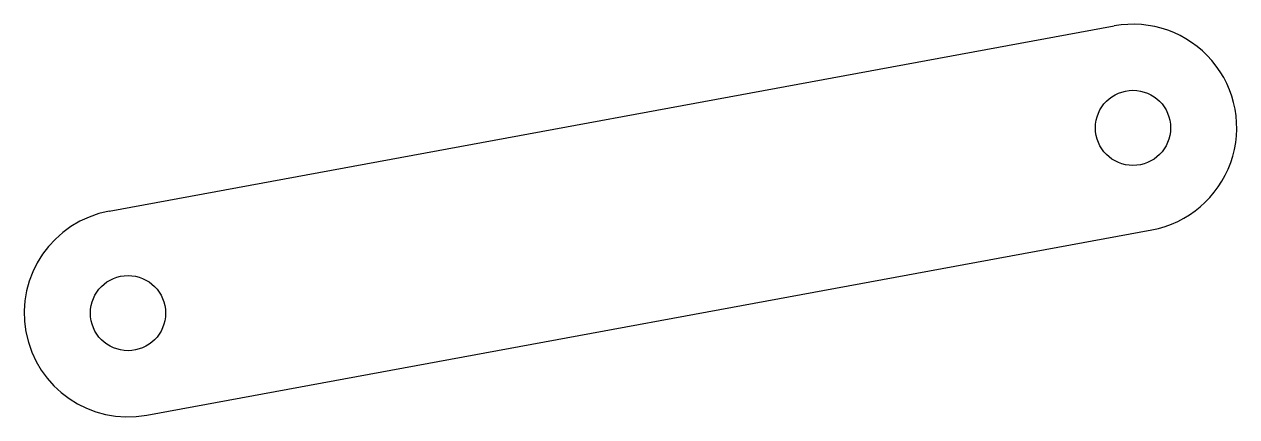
# Model space of a CAD drawing. Extents: x -10.9 to 35.9, y -80 to -64.9.
import ezdxf

# ---------------------------------------------------------------- set-up
doc = ezdxf.new("R2010")
doc.units = 0
doc.layers.add('Shape2DView', color=7, linetype='CONTINUOUS')

msp = doc.modelspace()

# ---------------------------------------------------------------- linework, layer by layer
at = {"layer": 'Shape2DView'}
for p, q in [((-7.57677, -72.0735), (31.1699, -64.928)), ((-6.1259, -79.9409), (32.6207, -72.7953))]:
    msp.add_line(p, q, dxfattribs=at)
for centre in [(31.8953, -68.8617), (-6.85133, -76.0072)]:
    msp.add_circle(centre, 1.45, dxfattribs=at)
for centre, start, end in [((31.8953, -68.8617), -79.5511, 100.449), ((-6.85133, -76.0072), 100.449, -79.5511)]:
    msp.add_arc(centre, 4, start, end, dxfattribs=at)

doc.saveas('drawing.dxf')
